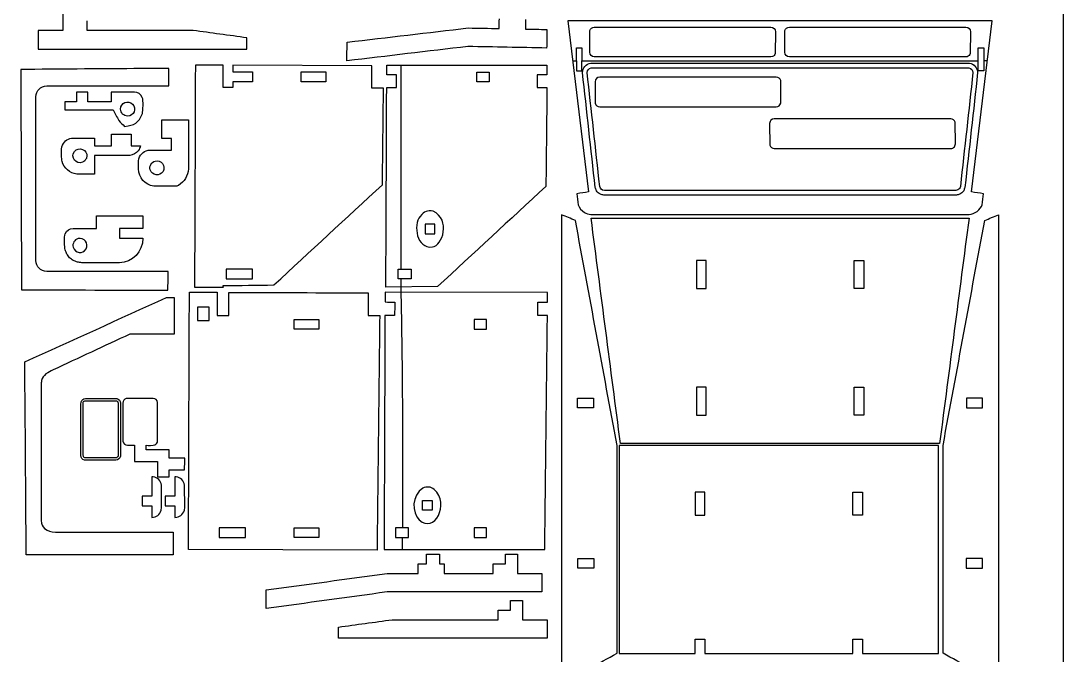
# Model space of a CAD drawing. Extents: x 1449 to 2334, y 110 to 990.
# Drawn here: x 1754.8 to 2029.5, y 674.1 to 841.2 of the extents above; entities that cross this region are included whole.
import ezdxf

# ---------------------------------------------------------------- set-up
doc = ezdxf.new("R2010")
doc.units = 0
doc.layers.get('0').update_dxf_attribs({"linetype": 'CONTINUOUS'})

msp = doc.modelspace()

# ---------------------------------------------------------------- linework, layer by layer
at = {"color": 175}
msp.add_line((2029.477645, 979.85946), (2029.477645, 559.85946), dxfattribs=at)
at = {"color": 3}
for p, q in [((1898.944545, 841.21546), (1904.427245, 796.15416)), ((2005.330345, 796.15416), (2010.812145, 841.21546)), ((1808.135145, 829.56496), (1800.792345, 829.54586)), ((1847.309445, 829.42096), (1810.678045, 829.55376)), ((1851.218745, 829.54176), (1893.452545, 829.56166)), ((1774.195445, 800.81036), (1769.516945, 800.84906)), ((1795.914145, 797.65166), (1789.807945, 797.69036)), ((1893.614845, 769.69436), (1850.780645, 769.70436)), ((1864.593145, 771.20906), (1851.003045, 771.08416)), ((1793.194945, 768.35716), (1795.201145, 768.37746)), ((1771.846545, 741.75376), (1780.117845, 741.71816)), ((1789.634345, 741.74916), (1782.586845, 741.71146)), ((1781.025745, 740.53676), (1781.025745, 726.54826)), ((1781.679145, 740.52996), (1781.683645, 730.45756)), ((1790.851745, 730.61196), (1790.847145, 740.68436)), ((1779.813245, 725.48326), (1771.541845, 725.51886)), ((1791.874545, 712.96036), (1791.852745, 718.90206)), ((1797.974045, 712.96036), (1797.952245, 718.90206)), ((1791.787645, 712.30046), (1791.874545, 712.96036)), ((1797.887145, 712.30046), (1797.974045, 712.96036)), ((1848.673845, 701.74916), (1798.974145, 701.89816)), ((1850.531545, 701.90626), (1892.879245, 701.93256))]:
    msp.add_line(p, q, dxfattribs=at)
at = {"color": 250}
for p, q in [((1904.703145, 832.95496), (1904.744845, 838.65636)), ((1953.654545, 838.33956), (1953.612845, 832.63816)), ((1956.102145, 832.95496), (1956.143845, 838.65636)), ((2005.053445, 838.33956), (2005.011745, 832.63816)), ((1952.899045, 831.82426), (1952.430745, 831.73116)), ((1857.680845, 773.23076), (1854.224745, 773.23076)), ((1853.523845, 705.06796), (1856.979945, 705.06796))]:
    msp.add_line(p, q, dxfattribs=at)
at = {"color": 1}
for p, q in [((2007.098345, 828.03426), (2007.098345, 834.15316)), ((1771.856845, 741.15376), (1780.025245, 741.11856)), ((1780.425745, 740.53676), (1780.425745, 726.59346)), ((1779.802845, 726.08336), (1771.633645, 726.11846))]:
    msp.add_line(p, q, dxfattribs=at)
at = {"color": 2}
for p, q in [((1906.127245, 825.20636), (1906.168845, 819.50496)), ((1955.036945, 819.50496), (1955.036945, 825.52306)), ((1952.122945, 814.20286), (1952.164545, 808.50146)), ((2001.074245, 808.81816), (2001.032545, 814.51956)), ((2000.821445, 808.07316), (2001.074245, 808.81816))]:
    msp.add_line(p, q, dxfattribs=at)
at = {"color": 3}
for points in [[(1765.824545, 843.80866), (1765.824545, 842.10906), (1765.824545, 840.40926), (1765.824545, 838.70956)], [(1772.264145, 838.70956), (1772.264145, 839.55946), (1772.264145, 840.40926), (1772.264145, 841.25916)], [(1880.857545, 839.20916), (1880.873845, 840.05886), (1880.890145, 840.90856), (1880.906445, 841.75826)], [(1887.817445, 841.62556), (1887.801145, 840.77576), (1887.784745, 839.92616), (1887.768445, 839.07646)], [(2010.812145, 841.21546), (1973.522945, 841.21546), (1936.233745, 841.21546), (1898.944545, 841.21546)], [(1765.824545, 838.70956), (1763.677945, 838.70956), (1761.531445, 838.70956), (1759.384945, 838.70956)], [(1759.384945, 838.70956), (1759.384945, 837.07786), (1759.384945, 835.44616), (1759.384945, 833.81446)], [(1800.191645, 838.70956), (1790.882545, 838.70956), (1781.573345, 838.70956), (1772.264145, 838.70956)], [(1814.343445, 836.76256), (1809.626145, 837.41156), (1804.908945, 838.06056), (1800.191645, 838.70956)], [(1840.796245, 835.60616), (1851.438545, 836.85916), (1862.080745, 838.11226), (1872.722945, 839.36526)], [(1872.722945, 839.36526), (1875.434445, 839.31326), (1878.146045, 839.26126), (1880.857545, 839.20916)], [(1887.768445, 839.07646), (1889.664345, 839.04006), (1891.560145, 839.00366), (1893.455945, 838.96726)], [(1893.455945, 838.96726), (1893.424645, 837.33586), (1893.393345, 835.70436), (1893.361945, 834.07296)], [(1814.343445, 833.81446), (1814.343445, 834.79706), (1814.343445, 835.77986), (1814.343445, 836.76256)], [(1840.702245, 830.71196), (1840.733545, 832.34336), (1840.764845, 833.97476), (1840.796245, 835.60616)], [(1759.384945, 833.81446), (1777.704445, 833.81446), (1796.023945, 833.81446), (1814.343445, 833.81446)], [(1872.628945, 834.47116), (1861.986745, 833.21806), (1851.344545, 831.96496), (1840.702245, 830.71196)], [(1893.361945, 834.07296), (1886.450945, 834.20566), (1879.540045, 834.33836), (1872.628945, 834.47116)], [(1800.792345, 829.54586), (1800.720845, 810.06386), (1800.649445, 790.58186), (1800.577945, 771.09996)], [(1808.128545, 823.70096), (1808.130645, 825.65566), (1808.132945, 827.61026), (1808.135145, 829.56496)], [(1810.678045, 829.55376), (1810.678045, 828.95586), (1810.678045, 828.35796), (1810.678045, 827.75996)], [(1851.218745, 826.99226), (1851.218745, 827.84206), (1851.218745, 828.69186), (1851.218745, 829.54176)], [(1893.452545, 829.56166), (1893.452545, 828.70516), (1893.452545, 827.84866), (1893.452545, 826.99216)], [(1784.562445, 828.64876), (1774.642145, 828.57726), (1764.721845, 828.50566), (1754.801445, 828.43416)], [(1754.801445, 828.43416), (1754.854545, 809.08096), (1754.907745, 789.72776), (1754.960745, 770.37456)], [(1793.789445, 828.69996), (1790.713845, 828.68286), (1787.638145, 828.66586), (1784.562445, 828.64876)], [(1793.772545, 824.10956), (1793.778145, 825.63966), (1793.783845, 827.16986), (1793.789445, 828.69996)], [(1810.678045, 827.75996), (1812.392445, 827.75996), (1814.106745, 827.75996), (1815.821145, 827.75996)], [(1815.821145, 827.75996), (1815.821145, 826.91016), (1815.821145, 826.06036), (1815.821145, 825.21046)], [(1847.309445, 823.46596), (1847.309445, 825.45096), (1847.309445, 827.43596), (1847.309445, 829.42096)], [(1853.768245, 826.99226), (1852.918345, 826.99226), (1852.068545, 826.99226), (1851.218745, 826.99226)], [(1853.768245, 823.67776), (1853.768245, 824.78256), (1853.768245, 825.88746), (1853.768245, 826.99226)], [(1893.452545, 826.99216), (1892.602645, 826.99216), (1891.752845, 826.99216), (1890.902945, 826.99216)], [(1890.902945, 826.99216), (1890.902945, 825.89396), (1890.902945, 824.79586), (1890.902945, 823.69766)], [(1904.043345, 827.63146), (1904.046745, 828.24466), (1904.515245, 828.78076), (1905.126445, 828.85526)], [(1907.356145, 797.62286), (1906.251945, 807.62566), (1905.147645, 817.62866), (1904.043345, 827.63146)], [(1905.126445, 828.85526), (1938.294345, 828.85526), (1971.462245, 828.85526), (2004.630145, 828.85526)], [(2005.713345, 827.63146), (2004.609045, 817.62856), (2003.504745, 807.62566), (2002.400545, 797.62276)], [(2004.630145, 828.85526), (2005.241345, 828.78076), (2005.709945, 828.24466), (2005.713345, 827.63146)], [(1758.769445, 821.25396), (1758.843145, 822.89516), (1759.984145, 824.03586), (1761.625245, 824.10966)], [(1761.625245, 824.10966), (1772.340945, 824.10966), (1783.056745, 824.10956), (1793.772545, 824.10956)], [(1815.821145, 825.21046), (1814.106745, 825.21046), (1812.392445, 825.21046), (1810.678045, 825.21046)], [(1810.678045, 825.21046), (1810.678045, 824.70736), (1810.678045, 824.20406), (1810.678045, 823.70096)], [(1772.488342, 822.465819), (1771.468542, 822.465819), (1770.448642, 822.465819), (1769.428842, 822.465819)], [(1769.428842, 822.465819), (1769.428842, 821.615919), (1769.428842, 820.766219), (1769.428842, 819.916319)], [(1772.488342, 819.916319), (1772.488342, 820.766219), (1772.488342, 821.615919), (1772.488342, 822.465819)], [(1784.710642, 822.465819), (1782.676142, 822.465819), (1780.641742, 822.465819), (1778.607242, 822.465819)], [(1778.607242, 822.465819), (1778.607242, 821.615919), (1778.607242, 820.766219), (1778.607242, 819.916319)], [(1786.816242, 821.058919), (1786.444842, 821.956019), (1785.665342, 822.403119), (1784.710642, 822.465819)], [(1810.678045, 823.70096), (1809.828145, 823.70096), (1808.978445, 823.70096), (1808.128545, 823.70096)], [(1850.368945, 823.46596), (1849.349145, 823.46596), (1848.329345, 823.46596), (1847.309445, 823.46596)], [(1850.094945, 798.06416), (1850.186245, 806.53136), (1850.277645, 814.99866), (1850.368945, 823.46596)], [(1851.003045, 771.08416), (1851.071045, 788.61536), (1851.138845, 806.14656), (1851.206845, 823.67776)], [(1851.206845, 823.67776), (1852.060645, 823.67776), (1852.914445, 823.67776), (1853.768245, 823.67776)], [(1890.902945, 823.69766), (1891.752845, 823.69766), (1892.602645, 823.69766), (1893.452545, 823.69766)], [(1893.452545, 823.69766), (1893.359545, 815.00466), (1893.266545, 806.31186), (1893.173445, 797.61886)], [(1758.769345, 778.06846), (1758.769345, 792.46356), (1758.769445, 806.85876), (1758.769445, 821.25396)], [(1769.428842, 819.916319), (1768.409042, 819.916319), (1767.389242, 819.916219), (1766.369442, 819.916219)], [(1766.369442, 819.916219), (1766.369442, 819.193019), (1766.369442, 818.470019), (1766.369442, 817.746819)], [(1778.607242, 819.916319), (1776.567642, 819.916319), (1774.527942, 819.916319), (1772.488342, 819.916319)], [(1786.834442, 816.811419), (1787.005642, 817.450319), (1787.124242, 820.314819), (1786.816242, 821.058919)], [(1766.369442, 817.746819), (1770.618642, 817.746819), (1774.867942, 817.746819), (1779.117142, 817.746819)], [(1779.117142, 817.746819), (1779.615442, 816.812319), (1780.113942, 815.877619), (1780.612242, 814.943019)], [(1782.122242, 813.432919), (1784.767842, 813.708819), (1785.798242, 814.309519), (1786.834442, 816.811419)], [(1780.612242, 814.943019), (1781.115542, 814.439619), (1781.618942, 813.936319), (1782.122242, 813.432919)], [(1791.936845, 815.12916), (1794.282445, 815.12916), (1796.628045, 815.12916), (1798.973645, 815.12916)], [(1791.936845, 810.23396), (1791.936845, 811.86566), (1791.936845, 813.49746), (1791.936845, 815.12916)], [(1798.973645, 815.12916), (1798.973645, 810.81966), (1798.973645, 806.51016), (1798.973645, 802.20066)], [(1765.631245, 808.06566), (1765.944645, 809.23516), (1767.018245, 810.18936), (1768.187145, 810.30706)], [(1768.187145, 810.30706), (1770.189845, 810.31576), (1772.192745, 810.32456), (1774.195445, 810.33326)], [(1774.195445, 810.33326), (1774.195445, 809.66936), (1774.195445, 809.00556), (1774.195445, 808.34166)], [(1778.682645, 808.34166), (1778.682645, 809.36146), (1778.682645, 810.38136), (1778.682645, 811.40116)], [(1778.682645, 811.40116), (1780.416345, 811.40116), (1782.150145, 811.40116), (1783.883745, 811.40116)], [(1783.883745, 811.40116), (1783.883745, 810.38136), (1783.883745, 809.36146), (1783.883745, 808.34166)], [(1765.565745, 804.80036), (1765.518845, 805.52406), (1765.478045, 807.49366), (1765.631245, 808.06566)], [(1774.195445, 808.34166), (1775.691245, 808.34166), (1777.186945, 808.34166), (1778.682645, 808.34166)], [(1783.883745, 808.34166), (1784.699645, 808.34166), (1785.515445, 808.34166), (1786.331345, 808.34166)], [(1786.331345, 808.34166), (1786.182145, 807.87036), (1786.059945, 807.43436), (1785.731845, 807.00386)], [(1794.486445, 810.23396), (1793.636545, 810.23396), (1792.786745, 810.23396), (1791.936845, 810.23396)], [(1794.486445, 807.17456), (1794.486445, 808.19436), (1794.486445, 809.21416), (1794.486445, 810.23396)], [(1783.542445, 805.75826), (1780.426745, 805.75116), (1777.311145, 805.74406), (1774.195445, 805.73696)], [(1774.195445, 805.73696), (1774.195445, 804.09486), (1774.195445, 802.45256), (1774.195445, 800.81036)], [(1785.731845, 807.00386), (1785.232945, 806.34926), (1784.377245, 805.85556), (1783.542445, 805.75826)], [(1785.817945, 802.24086), (1785.800245, 802.78896), (1785.765845, 804.32356), (1785.922145, 804.90696)], [(1785.922145, 804.90696), (1786.283345, 806.25456), (1787.458045, 807.12786), (1788.877445, 807.17456)], [(1788.877445, 807.17456), (1790.747145, 807.17456), (1792.616745, 807.17456), (1794.486445, 807.17456)], [(1765.682345, 804.21136), (1765.643545, 804.40766), (1765.604545, 804.60396), (1765.565745, 804.80036)], [(1769.516945, 800.84906), (1767.698245, 801.08686), (1766.155645, 802.43916), (1765.682345, 804.21136)], [(1789.807945, 797.69036), (1787.529845, 797.98826), (1785.894845, 799.86066), (1785.817945, 802.24086)], [(1798.973645, 802.20066), (1798.875245, 800.45396), (1797.836945, 798.78716), (1796.334045, 797.88046)], [(1796.334045, 797.88046), (1796.194145, 797.80416), (1796.054145, 797.72796), (1795.914145, 797.65166)], [(1821.501345, 771.64016), (1831.032545, 780.44816), (1840.563745, 789.25606), (1850.094945, 798.06416)], [(1893.173445, 797.61886), (1883.646745, 788.81566), (1874.119945, 780.01226), (1864.593145, 771.20906)], [(1908.570945, 796.54766), (1907.893945, 796.62976), (1907.516645, 796.95746), (1907.356145, 797.62286)], [(2001.754145, 796.68766), (2001.564645, 796.64096), (2001.375145, 796.59436), (2001.185745, 796.54766)], [(2002.400545, 797.62276), (2002.299045, 797.20196), (2002.114845, 796.90596), (2001.754145, 796.68766)], [(1904.427245, 796.15416), (1903.386445, 795.99566), (1902.345545, 795.83706), (1901.304845, 795.67856)], [(1901.304845, 795.67856), (1901.423145, 794.70286), (1901.541445, 793.72706), (1901.659745, 792.75136)], [(2001.185745, 796.54766), (1970.314045, 796.54766), (1939.442545, 796.54766), (1908.570945, 796.54766)], [(2008.451945, 795.67856), (2007.411345, 795.83706), (2006.370845, 795.99566), (2005.330345, 796.15416)], [(2008.096845, 792.75136), (2008.215145, 793.72706), (2008.333545, 794.70286), (2008.451945, 795.67856)], [(1901.659745, 792.75136), (1901.848145, 792.05866), (1902.637945, 791.17866), (1903.295545, 790.77276)], [(2004.704645, 790.19236), (2006.145245, 790.24016), (2007.771645, 791.55476), (2008.096845, 792.75136)], [(1774.704945, 786.52906), (1774.704945, 787.63386), (1774.704945, 788.73866), (1774.704945, 789.84346)], [(1774.704945, 789.84346), (1778.784145, 789.84346), (1782.863445, 789.84346), (1786.942745, 789.84346)], [(1786.942745, 789.84346), (1786.942745, 788.73866), (1786.942745, 787.63386), (1786.942745, 786.52906)], [(1900.945445, 788.65166), (1899.727445, 789.14696), (1898.509445, 789.64236), (1897.291445, 790.13766)], [(1897.291445, 790.13766), (1897.292745, 748.95746), (1897.294045, 707.77726), (1897.295445, 666.59706)], [(1911.925745, 729.37016), (1908.265645, 749.13056), (1904.605545, 768.89116), (1900.945445, 788.65166)], [(1903.295545, 790.77276), (1903.787245, 790.46936), (1904.477445, 790.23046), (1905.051945, 790.19246)], [(1905.051945, 790.19246), (1938.269545, 790.19246), (1971.487145, 790.19236), (2004.704645, 790.19236)], [(1912.822545, 729.88406), (1910.242945, 749.66036), (1907.663545, 769.43656), (1905.083945, 789.21286)], [(1905.083945, 789.21286), (1938.278145, 789.21286), (1971.472345, 789.21286), (2004.666545, 789.21286)], [(2004.666545, 789.21286), (2002.087045, 769.43656), (1999.507545, 749.66036), (1996.927945, 729.88406)], [(1997.825045, 729.37016), (2001.485145, 749.13056), (2005.145245, 768.89116), (2008.805345, 788.65166)], [(2008.805345, 788.65166), (2010.023345, 789.14696), (2011.241345, 789.64236), (2012.459345, 790.13766)], [(2012.459345, 790.13766), (2012.458045, 748.95746), (2012.456745, 707.77726), (2012.455345, 666.59706)], [(1766.495945, 785.12216), (1766.867145, 786.01916), (1767.646845, 786.46656), (1768.601545, 786.52906)], [(1768.601545, 786.52906), (1770.636045, 786.52906), (1772.670445, 786.52906), (1774.704945, 786.52906)], [(1786.942745, 786.52906), (1784.903145, 786.52906), (1782.863445, 786.52906), (1780.823845, 786.52906)], [(1780.823845, 786.52906), (1780.823845, 785.67916), (1780.823845, 784.82936), (1780.823845, 783.97946)], [(1766.477745, 780.87456), (1766.306545, 781.51346), (1766.187945, 784.37816), (1766.495945, 785.12216)], [(1786.942745, 783.97946), (1786.942745, 780.35086), (1784.205445, 777.57686), (1780.823845, 777.49616)], [(1780.823845, 783.97946), (1782.863445, 783.97946), (1784.903145, 783.97946), (1786.942745, 783.97946)], [(1766.933145, 779.77526), (1766.781345, 780.14176), (1766.629545, 780.50806), (1766.477745, 780.87456)], [(1761.625145, 775.21276), (1759.983845, 775.28646), (1758.843545, 776.42696), (1758.769345, 778.06846)], [(1767.657445, 778.83116), (1767.416045, 779.14586), (1767.174645, 779.46066), (1766.933145, 779.77526)], [(1768.601545, 778.10686), (1768.286845, 778.34836), (1767.972145, 778.58976), (1767.657445, 778.83116)], [(1769.700845, 777.65146), (1769.334345, 777.80326), (1768.968045, 777.95516), (1768.601545, 778.10686)], [(1770.880545, 777.49616), (1770.487345, 777.54796), (1770.094045, 777.59966), (1769.700845, 777.65146)], [(1780.823845, 777.49616), (1777.509345, 777.49616), (1774.195045, 777.49616), (1770.880545, 777.49616)], [(1793.592745, 775.21266), (1782.936945, 775.21266), (1772.280945, 775.21276), (1761.625145, 775.21276)], [(1793.574445, 770.25406), (1793.580545, 771.90686), (1793.586645, 773.55976), (1793.592745, 775.21266)], [(1754.960745, 770.37456), (1767.831945, 770.33436), (1780.703245, 770.29426), (1793.574445, 770.25406)], [(1798.974145, 701.89816), (1799.057245, 724.50016), (1799.140345, 747.10226), (1799.223345, 769.70436)], [(1799.223345, 769.70436), (1801.670845, 769.70386), (1804.118345, 769.70346), (1806.565845, 769.70296)], [(1800.577945, 771.09996), (1803.106845, 771.08456), (1805.635845, 771.06916), (1808.164745, 771.05386)], [(1806.565845, 769.70296), (1806.558345, 767.66336), (1806.550845, 765.62376), (1806.543345, 763.58406)], [(1808.155345, 771.46166), (1812.603945, 771.52116), (1817.052745, 771.58066), (1821.501345, 771.64016)], [(1808.164745, 771.05386), (1808.161645, 771.18976), (1808.158545, 771.32576), (1808.155345, 771.46166)], [(1809.602845, 763.57286), (1809.602845, 765.61256), (1809.602845, 767.65226), (1809.602845, 769.69196)], [(1809.602845, 769.69196), (1821.837145, 769.64746), (1834.071445, 769.60306), (1846.305745, 769.55866)], [(1846.305745, 769.55866), (1846.305745, 767.56376), (1846.305745, 765.56896), (1846.305745, 763.57406)], [(1850.780645, 769.70436), (1850.777645, 768.85456), (1850.774445, 768.00476), (1850.771345, 767.15486)], [(1893.614845, 767.14486), (1893.614845, 767.99466), (1893.614845, 768.84446), (1893.614845, 769.69436)], [(1755.843245, 751.34306), (1768.293845, 757.01446), (1780.744345, 762.68576), (1793.194945, 768.35716)], [(1795.201145, 768.37746), (1795.195945, 765.14756), (1795.190745, 761.91766), (1795.185545, 758.68786)], [(1850.771345, 767.15486), (1851.621145, 767.15166), (1852.471045, 767.14856), (1853.320845, 767.14546)], [(1853.320845, 767.14546), (1853.316445, 765.95566), (1853.312045, 764.76586), (1853.307745, 763.57606)], [(1891.030445, 763.57546), (1891.030445, 764.76516), (1891.030445, 765.95506), (1891.030445, 767.14486)], [(1891.030445, 767.14486), (1891.891945, 767.14486), (1892.753345, 767.14486), (1893.614845, 767.14486)], [(1806.543345, 763.58406), (1807.563145, 763.58036), (1808.583045, 763.57656), (1809.602845, 763.57286)], [(1846.305745, 763.57406), (1847.325545, 763.57406), (1848.345345, 763.57406), (1849.365145, 763.57406)], [(1849.365145, 763.57406), (1849.134745, 742.96576), (1848.904245, 722.35746), (1848.673845, 701.74916)], [(1850.758145, 763.58546), (1850.682645, 743.02576), (1850.607145, 722.46596), (1850.531545, 701.90626)], [(1853.307745, 763.57606), (1852.457845, 763.57926), (1851.608045, 763.58236), (1850.758145, 763.58546)], [(1893.580045, 763.57546), (1892.730145, 763.57546), (1891.880345, 763.57546), (1891.030445, 763.57546)], [(1892.879245, 701.93256), (1893.112845, 722.48026), (1893.346445, 743.02786), (1893.580045, 763.57546)], [(1783.520945, 758.68786), (1776.773745, 755.54286), (1770.026445, 752.39796), (1763.279145, 749.25296)], [(1795.185545, 758.68786), (1791.297345, 758.68786), (1787.409145, 758.68786), (1783.520945, 758.68786)], [(1756.218545, 700.53616), (1756.093445, 717.47186), (1755.968345, 734.40736), (1755.843245, 751.34306)], [(1763.279145, 749.25296), (1762.066045, 748.67346), (1760.562245, 747.90736), (1760.245545, 746.46246)], [(1760.245545, 746.46246), (1760.223445, 746.25006), (1760.201245, 746.03766), (1760.179145, 745.82526)], [(1760.179145, 745.82526), (1760.179145, 733.72996), (1760.179145, 721.63466), (1760.179145, 709.53936)], [(1770.665145, 740.84576), (1770.809245, 741.38526), (1771.278845, 741.73466), (1771.846545, 741.75376)], [(1780.117845, 741.71816), (1780.657145, 741.57416), (1781.006645, 741.10466), (1781.025745, 740.53676)], [(1782.586845, 741.71146), (1782.047545, 741.56736), (1781.698145, 741.09776), (1781.679145, 740.52996)], [(1790.847145, 740.68436), (1790.767645, 741.29156), (1790.268345, 741.72786), (1789.634345, 741.74916)], [(1770.633945, 726.70026), (1770.632845, 728.20526), (1770.559345, 740.44966), (1770.665145, 740.84576)], [(1781.683645, 730.45756), (1781.763145, 729.85046), (1782.262145, 729.41406), (1782.896445, 729.39286)], [(1782.896445, 729.39286), (1783.508245, 729.39246), (1784.120145, 729.39206), (1784.732045, 729.39176)], [(1784.732045, 729.39176), (1784.731245, 727.96396), (1784.730345, 726.53626), (1784.729545, 725.10846)], [(1787.790845, 728.16616), (1787.791045, 728.57406), (1787.791245, 728.98206), (1787.791545, 729.38996)], [(1793.909745, 728.16256), (1791.870145, 728.16376), (1789.830445, 728.16496), (1787.790845, 728.16616)], [(1787.791545, 729.38996), (1788.338945, 729.38966), (1789.671045, 729.30646), (1790.095645, 729.48176)], [(1790.095645, 729.48176), (1790.559845, 729.67336), (1790.834845, 730.10716), (1790.851745, 730.61196)], [(1793.908445, 726.01526), (1793.908945, 726.73106), (1793.909345, 727.44676), (1793.909745, 728.16256)], [(1911.926045, 674.60456), (1911.925945, 692.85976), (1911.925845, 711.11486), (1911.925745, 729.37016)], [(1912.504645, 729.32256), (1912.504645, 711.06346), (1912.504545, 692.80436), (1912.504545, 674.54536)], [(1996.610045, 729.32256), (1968.574945, 729.32256), (1940.539745, 729.32256), (1912.504645, 729.32256)], [(1996.927945, 729.88406), (1968.892745, 729.88406), (1940.857745, 729.88406), (1912.822545, 729.88406)], [(1996.610045, 674.54556), (1996.610045, 692.80456), (1996.610045, 711.06346), (1996.610045, 729.32256)], [(1997.824745, 674.60456), (1997.824845, 692.85976), (1997.824945, 711.11486), (1997.825045, 729.37016)], [(1771.541845, 725.51886), (1770.983845, 725.66796), (1770.672445, 726.12316), (1770.633945, 726.70026)], [(1781.025745, 726.54826), (1780.946445, 725.94096), (1780.447245, 725.50466), (1779.813245, 725.48326)], [(1797.973745, 726.01286), (1796.618645, 726.01366), (1795.263545, 726.01446), (1793.908445, 726.01526)], [(1797.971945, 722.95336), (1797.972545, 723.97326), (1797.973145, 724.99306), (1797.973745, 726.01286)], [(1784.729545, 725.10846), (1786.769145, 725.10726), (1788.808845, 725.10606), (1790.848545, 725.10486)], [(1790.848545, 725.10486), (1790.847645, 723.77726), (1790.846945, 722.44956), (1790.846145, 721.12186)], [(1793.905645, 721.12006), (1793.905945, 721.73196), (1793.906345, 722.34386), (1793.906645, 722.95576)], [(1793.906645, 722.95576), (1795.261745, 722.95496), (1796.616945, 722.95416), (1797.971945, 722.95336)], [(1789.657745, 721.09706), (1789.546845, 721.10436), (1789.435845, 721.11166), (1789.324945, 721.11886)], [(1789.324945, 721.11886), (1789.324945, 719.41916), (1789.324945, 717.71946), (1789.324945, 716.01976)], [(1791.852745, 718.90206), (1791.703745, 720.03496), (1790.790645, 720.94816), (1789.657745, 721.09706)], [(1790.846145, 721.12186), (1791.865945, 721.12126), (1792.885745, 721.12066), (1793.905645, 721.12006)], [(1795.757245, 721.09706), (1795.646345, 721.10436), (1795.535345, 721.11166), (1795.424445, 721.11886)], [(1795.424445, 721.11886), (1795.424445, 719.41916), (1795.424445, 717.71946), (1795.424445, 716.01976)], [(1797.952245, 718.90206), (1797.803245, 720.03496), (1796.890145, 720.94816), (1795.757245, 721.09706)], [(1789.324945, 716.01976), (1788.475045, 716.01976), (1787.625345, 716.01976), (1786.775445, 716.01976)], [(1786.775445, 716.01976), (1786.775445, 715.16986), (1786.775445, 714.32016), (1786.775445, 713.47026)], [(1795.424445, 716.01976), (1794.574545, 716.01976), (1793.724845, 716.01976), (1792.874945, 716.01976)], [(1792.874945, 716.01976), (1792.874945, 715.16986), (1792.874945, 714.32016), (1792.874945, 713.47026)], [(1786.775445, 713.47026), (1787.625345, 713.47026), (1788.475045, 713.47026), (1789.324945, 713.47026)], [(1789.324945, 713.47026), (1789.324945, 712.45046), (1789.324945, 711.43056), (1789.324945, 710.41076)], [(1789.324945, 710.41076), (1790.593545, 710.49346), (1791.379445, 711.09646), (1791.787645, 712.30046)], [(1792.874945, 713.47026), (1793.724845, 713.47026), (1794.574545, 713.47026), (1795.424445, 713.47026)], [(1795.424445, 713.47026), (1795.424445, 712.45046), (1795.424445, 711.43056), (1795.424445, 710.41076)], [(1795.424445, 710.41076), (1796.693045, 710.49346), (1797.478945, 711.09646), (1797.887145, 712.30046)], [(1760.179145, 709.53936), (1760.203045, 708.51766), (1760.483045, 708.08096), (1761.055645, 707.44956)], [(1761.055645, 707.44956), (1762.006145, 706.75246), (1762.720945, 706.60866), (1763.894345, 706.54426)], [(1763.894345, 706.54426), (1774.254245, 706.54426), (1784.614145, 706.54426), (1794.973945, 706.54426)], [(1794.973945, 706.54426), (1794.966645, 704.55326), (1794.959245, 702.56226), (1794.951945, 700.57126)], [(1794.951945, 700.57126), (1782.040745, 700.55956), (1769.129745, 700.54786), (1756.218545, 700.53616)], [(1861.701045, 698.19366), (1861.701045, 699.04356), (1861.701045, 699.89336), (1861.701045, 700.74326)], [(1861.701045, 700.74326), (1862.853045, 700.74326), (1864.005145, 700.74326), (1865.157245, 700.74326)], [(1865.157245, 700.74326), (1865.157245, 699.89336), (1865.157245, 699.04356), (1865.157245, 698.19366)], [(1882.480045, 698.19366), (1882.480045, 699.04356), (1882.480045, 699.89336), (1882.480045, 700.74326)], [(1882.480045, 700.74326), (1883.553245, 700.74326), (1884.626645, 700.74326), (1885.699845, 700.74326)], [(1885.699845, 700.74326), (1885.699845, 699.04356), (1885.699845, 697.34376), (1885.699845, 695.64416)], [(1859.468745, 695.64416), (1859.468745, 696.49396), (1859.468745, 697.34376), (1859.468745, 698.19366)], [(1859.468745, 698.19366), (1860.212845, 698.19366), (1860.956945, 698.19366), (1861.701045, 698.19366)], [(1865.157245, 698.19366), (1865.565145, 698.19366), (1865.973045, 698.19366), (1866.380945, 698.19366)], [(1866.380945, 698.19366), (1866.380945, 697.34376), (1866.380945, 696.49396), (1866.380945, 695.64416)], [(1879.260245, 695.64416), (1879.260245, 696.49396), (1879.260245, 697.34376), (1879.260245, 698.19366)], [(1879.260245, 698.19366), (1880.333445, 698.19366), (1881.406845, 698.19366), (1882.480045, 698.19366)], [(1819.483945, 691.27256), (1830.100145, 692.72976), (1840.716445, 694.18696), (1851.332745, 695.64416)], [(1851.332745, 695.64416), (1854.044745, 695.64416), (1856.756745, 695.64416), (1859.468745, 695.64416)], [(1866.380945, 695.64416), (1870.674045, 695.64416), (1874.967145, 695.64416), (1879.260245, 695.64416)], [(1885.699845, 695.64416), (1887.846445, 695.64416), (1889.992945, 695.64416), (1892.139445, 695.64416)], [(1892.139445, 695.64416), (1892.139445, 694.01246), (1892.139445, 692.38066), (1892.139445, 690.74896)], [(1819.483945, 686.37756), (1819.483945, 688.00926), (1819.483945, 689.64096), (1819.483945, 691.27256)], [(1851.332745, 690.74896), (1840.716445, 689.29186), (1830.100145, 687.83466), (1819.483945, 686.37756)], [(1892.139445, 690.74896), (1878.537245, 690.74896), (1864.934945, 690.74896), (1851.332745, 690.74896)], [(1883.797845, 685.99006), (1883.797845, 686.83996), (1883.797845, 687.68976), (1883.797845, 688.53956)], [(1883.797845, 688.53956), (1884.871045, 688.53956), (1885.944445, 688.53956), (1887.017645, 688.53956)], [(1887.017645, 688.53956), (1887.017645, 686.83996), (1887.017645, 685.14016), (1887.017645, 683.44046)], [(1880.578045, 683.44046), (1880.578045, 684.29036), (1880.578045, 685.14016), (1880.578045, 685.99006)], [(1880.578045, 685.99006), (1881.651245, 685.99006), (1882.724645, 685.99006), (1883.797845, 685.99006)], [(1838.498745, 681.49346), (1843.216045, 682.14246), (1847.933245, 682.79146), (1852.650545, 683.44046)], [(1838.498745, 678.54536), (1838.498745, 679.52796), (1838.498745, 680.51076), (1838.498745, 681.49346)], [(1852.650545, 683.44046), (1861.959645, 683.44046), (1871.268845, 683.44046), (1880.578045, 683.44046)], [(1887.017645, 683.44046), (1889.164245, 683.44046), (1891.310745, 683.44046), (1893.457245, 683.44046)], [(1893.457245, 683.44046), (1893.457245, 681.80876), (1893.457245, 680.17706), (1893.457245, 678.54536)], [(1893.457245, 678.54536), (1875.137745, 678.54536), (1856.818245, 678.54536), (1838.498745, 678.54536)], [(1932.511045, 674.54536), (1932.511045, 675.80736), (1932.511045, 677.06936), (1932.511045, 678.33146)], [(1932.511045, 678.33146), (1933.360945, 678.33146), (1934.210745, 678.33146), (1935.060645, 678.33146)], [(1935.060645, 678.33146), (1935.060645, 677.06946), (1935.060645, 675.80736), (1935.060645, 674.54546)], [(1974.053845, 674.54556), (1974.053845, 675.80746), (1974.053945, 677.06946), (1974.053945, 678.33146)], [(1974.053945, 678.33146), (1974.903845, 678.33146), (1975.753645, 678.33146), (1976.603445, 678.33146)], [(1976.603445, 678.33146), (1976.603445, 677.06946), (1976.603445, 675.80746), (1976.603445, 674.54556)], [(1897.295445, 666.59706), (1902.172345, 669.26616), (1907.049145, 671.93536), (1911.926045, 674.60456)], [(1912.504545, 674.54536), (1919.173445, 674.54536), (1925.842245, 674.54536), (1932.511045, 674.54536)], [(1935.060645, 674.54546), (1948.058445, 674.54546), (1961.056045, 674.54556), (1974.053845, 674.54556)], [(1976.603445, 674.54556), (1983.272345, 674.54556), (1989.941145, 674.54556), (1996.610045, 674.54556)], [(2012.455345, 666.59706), (2007.578445, 669.26616), (2002.701645, 671.93536), (1997.824745, 674.60456)]]:
    msp.add_open_spline(points, degree=3, dxfattribs=at)
at = {"color": 250}
for points in [[(1904.744845, 838.65636), (1904.870145, 839.19356), (1905.353545, 839.52576), (1905.926945, 839.56346)], [(1905.926945, 839.56346), (1921.428245, 839.56346), (1936.929545, 839.56336), (1952.430745, 839.56336)], [(1952.430745, 839.56336), (1953.157945, 839.51556), (1953.606845, 839.06686), (1953.654545, 838.33956)], [(1956.143845, 838.65636), (1956.269245, 839.19366), (1956.752445, 839.52576), (1957.325845, 839.56336)], [(1957.325845, 839.56336), (1972.827145, 839.56336), (1988.328445, 839.56336), (2003.829745, 839.56336)], [(2003.829745, 839.56336), (2004.557045, 839.51556), (2005.005745, 839.06686), (2005.053445, 838.33956)], [(1905.926945, 831.73116), (1905.199745, 831.77886), (1904.750845, 832.22766), (1904.703145, 832.95496)], [(1953.612845, 832.63816), (1953.523245, 832.25406), (1953.239445, 831.99186), (1952.899045, 831.82426)], [(1957.325845, 831.73116), (1956.598545, 831.77886), (1956.149845, 832.22766), (1956.102145, 832.95496)], [(2005.011745, 832.63816), (2004.919545, 832.24346), (2004.541245, 831.86506), (2004.146445, 831.77286)], [(1952.430745, 831.73116), (1936.929545, 831.73116), (1921.428245, 831.73116), (1905.926945, 831.73116)], [(2003.829745, 831.73116), (1988.328445, 831.73116), (1972.827145, 831.73116), (1957.325845, 831.73116)], [(2004.146445, 831.77286), (2004.040845, 831.75896), (2003.935245, 831.74506), (2003.829745, 831.73116)], [(1828.700445, 827.75986), (1830.847045, 827.75986), (1832.993545, 827.75986), (1835.140045, 827.75986)], [(1828.700445, 825.21036), (1828.700445, 826.06026), (1828.700445, 826.91006), (1828.700445, 827.75986)], [(1835.140045, 827.75986), (1835.140045, 826.91006), (1835.140045, 826.06026), (1835.140045, 825.21036)], [(1875.003845, 827.73666), (1876.077145, 827.73666), (1877.150445, 827.73666), (1878.223645, 827.73666)], [(1875.003845, 825.18716), (1875.003845, 826.03706), (1875.003845, 826.88686), (1875.003845, 827.73666)], [(1878.223645, 827.73666), (1878.223645, 826.88686), (1878.223645, 826.03706), (1878.223645, 825.18716)], [(1835.140045, 825.21036), (1832.993545, 825.21036), (1830.847045, 825.21036), (1828.700445, 825.21036)], [(1878.223645, 825.18716), (1877.150445, 825.18716), (1876.077145, 825.18716), (1875.003845, 825.18716)], [(1781.085342, 817.991119), (1781.085442, 819.619719), (1783.102442, 820.455019), (1784.253942, 819.303519)], [(1784.253942, 819.303519), (1785.405442, 818.152019), (1784.570142, 816.135019), (1782.941542, 816.134919)], [(1781.629042, 816.678619), (1781.329542, 817.068919), (1781.085342, 817.422319), (1781.085342, 817.991119)], [(1782.941542, 816.134919), (1782.372742, 816.134919), (1782.019342, 816.379119), (1781.629042, 816.678619)], [(1768.914745, 806.78316), (1770.041645, 808.25116), (1772.432345, 807.26026), (1772.191045, 805.42616)], [(1771.073645, 803.96976), (1769.364345, 803.26166), (1767.788345, 805.31566), (1768.914745, 806.78316)], [(1772.067045, 804.96336), (1771.823745, 804.54186), (1771.593545, 804.18516), (1771.073645, 803.96976)], [(1772.191045, 805.42616), (1772.149745, 805.27186), (1772.108345, 805.11766), (1772.067045, 804.96336)], [(1788.869245, 802.01546), (1788.722045, 802.56496), (1788.866245, 802.96906), (1789.054645, 803.42386)], [(1789.054645, 803.42386), (1789.354245, 803.81426), (1789.632145, 804.14136), (1790.181645, 804.28866)], [(1790.181645, 804.28866), (1791.754845, 804.71016), (1793.083845, 802.97816), (1792.269545, 801.56776)], [(1792.269545, 801.56776), (1791.455145, 800.15736), (1789.290645, 800.44226), (1788.869245, 802.01546)], [(1861.367945, 787.70096), (1861.367945, 786.85106), (1861.367945, 786.00136), (1861.367945, 785.15146)], [(1863.917445, 787.70096), (1863.067545, 787.70096), (1862.217745, 787.70096), (1861.367945, 787.70096)], [(1863.917445, 785.15146), (1863.917445, 786.00136), (1863.917445, 786.85106), (1863.917445, 787.70096)], [(1768.763245, 782.98236), (1768.574845, 782.52756), (1768.430645, 782.12346), (1768.577845, 781.57396)], [(1769.890245, 783.84716), (1769.340745, 783.69986), (1769.062845, 783.37276), (1768.763245, 782.98236)], [(1771.978145, 781.12626), (1772.792445, 782.53666), (1771.463445, 784.26866), (1769.890245, 783.84716)], [(1861.367945, 785.15146), (1862.217745, 785.15146), (1863.067545, 785.15146), (1863.917445, 785.15146)], [(1768.577845, 781.57396), (1768.999245, 780.00076), (1771.163745, 779.71586), (1771.978145, 781.12626)], [(1935.378645, 778.08866), (1934.528745, 778.08866), (1933.678945, 778.08866), (1932.829045, 778.08866)], [(1932.829045, 778.08866), (1932.829045, 775.61666), (1932.829045, 773.14456), (1932.829045, 770.67256)], [(1935.378645, 770.67256), (1935.378645, 773.14456), (1935.378645, 775.61666), (1935.378645, 778.08866)], [(1974.371845, 770.67256), (1974.371845, 773.14456), (1974.371845, 775.61666), (1974.371845, 778.08866)], [(1974.371845, 778.08866), (1975.221645, 778.08866), (1976.071545, 778.08866), (1976.921445, 778.08866)], [(1976.921445, 778.08866), (1976.921445, 775.61666), (1976.921445, 773.14456), (1976.921445, 770.67256)], [(1815.821045, 775.80356), (1813.516945, 775.80356), (1811.212945, 775.80356), (1808.908845, 775.80356)], [(1808.908845, 775.80356), (1808.908845, 774.95366), (1808.908845, 774.10386), (1808.908845, 773.25396)], [(1815.821045, 773.25396), (1815.821045, 774.10386), (1815.821045, 774.95366), (1815.821045, 775.80356)], [(1854.224745, 773.23076), (1854.224745, 774.08066), (1854.224745, 774.93046), (1854.224745, 775.78036)], [(1854.224745, 775.78036), (1854.455545, 775.78036), (1854.686245, 775.78036), (1854.917045, 775.78036)], [(1854.917045, 775.78036), (1855.838345, 775.78036), (1856.759545, 775.78036), (1857.680845, 775.78036)], [(1857.680845, 775.78036), (1857.680845, 774.93046), (1857.680845, 774.08066), (1857.680845, 773.23076)], [(1808.908845, 773.25396), (1811.212945, 773.25396), (1813.516945, 773.25396), (1815.821045, 773.25396)], [(1932.829045, 770.67256), (1933.678945, 770.67256), (1934.528745, 770.67256), (1935.378645, 770.67256)], [(1976.921445, 770.67256), (1976.071545, 770.67256), (1975.221645, 770.67256), (1974.371845, 770.67256)], [(1804.424345, 765.75646), (1803.404545, 765.75646), (1802.384745, 765.75646), (1801.364945, 765.75646)], [(1801.364945, 765.75646), (1801.364945, 764.59056), (1801.364945, 763.42476), (1801.364945, 762.25896)], [(1804.424345, 762.25896), (1804.424345, 763.42476), (1804.424345, 764.59056), (1804.424345, 765.75646)], [(1801.364945, 762.25896), (1802.384745, 762.25896), (1803.404545, 762.25896), (1804.424345, 762.25896)], [(1826.868145, 760.01476), (1826.868145, 760.86456), (1826.868145, 761.71436), (1826.868145, 762.56426)], [(1826.868145, 762.56426), (1829.014745, 762.56426), (1831.161245, 762.56426), (1833.307745, 762.56426)], [(1833.307745, 762.56426), (1833.307745, 761.71436), (1833.307745, 760.86456), (1833.307745, 760.01476)], [(1877.522545, 762.56566), (1876.449345, 762.56566), (1875.376045, 762.56566), (1874.302745, 762.56566)], [(1874.302745, 762.56566), (1874.302745, 761.71576), (1874.302745, 760.86596), (1874.302745, 760.01616)], [(1877.522545, 760.01616), (1877.522545, 760.86596), (1877.522545, 761.71576), (1877.522545, 762.56566)], [(1833.307745, 760.01476), (1831.161245, 760.01476), (1829.014745, 760.01476), (1826.868145, 760.01476)], [(1874.302745, 760.01616), (1875.376045, 760.01616), (1876.449345, 760.01616), (1877.522545, 760.01616)], [(1935.378645, 744.71616), (1934.528745, 744.71616), (1933.678945, 744.71616), (1932.829045, 744.71616)], [(1932.829045, 744.71616), (1932.829045, 742.24426), (1932.829045, 739.77216), (1932.829045, 737.30016)], [(1935.378645, 737.30016), (1935.378645, 739.77216), (1935.378645, 742.24426), (1935.378645, 744.71616)], [(1974.371845, 744.71616), (1975.221645, 744.71616), (1976.071545, 744.71616), (1976.921445, 744.71616)], [(1974.371845, 737.30016), (1974.371845, 739.77216), (1974.371845, 742.24426), (1974.371845, 744.71616)], [(1976.921445, 744.71616), (1976.921445, 742.24426), (1976.921445, 739.77216), (1976.921445, 737.30016)], [(1901.533045, 741.81456), (1902.935245, 741.81456), (1904.337445, 741.81466), (1905.739645, 741.81466)], [(1901.533045, 739.26496), (1901.533045, 740.11486), (1901.533045, 740.96466), (1901.533045, 741.81456)], [(1905.739645, 741.81466), (1905.739645, 740.96486), (1905.739645, 740.11496), (1905.739645, 739.26516)], [(2008.217745, 741.81456), (2006.815545, 741.81456), (2005.413345, 741.81466), (2004.011145, 741.81466)], [(2004.011145, 741.81466), (2004.011145, 740.96486), (2004.011145, 740.11496), (2004.011145, 739.26516)], [(2008.217745, 739.26496), (2008.217745, 740.11486), (2008.217745, 740.96466), (2008.217745, 741.81456)], [(1905.739645, 739.26516), (1904.337445, 739.26506), (1902.935245, 739.26506), (1901.533045, 739.26496)], [(2004.011145, 739.26516), (2005.413345, 739.26506), (2006.815545, 739.26506), (2008.217745, 739.26496)], [(1932.829045, 737.30016), (1933.678945, 737.30016), (1934.528745, 737.30016), (1935.378645, 737.30016)], [(1976.921445, 737.30016), (1976.071545, 737.30016), (1975.221645, 737.30016), (1974.371845, 737.30016)], [(1935.060645, 717.08466), (1934.210745, 717.08466), (1933.360945, 717.08466), (1932.511045, 717.08466)], [(1932.511045, 717.08466), (1932.511045, 715.04506), (1932.511045, 713.00536), (1932.511045, 710.96566)], [(1935.060645, 710.96566), (1935.060645, 713.00536), (1935.060645, 715.04506), (1935.060645, 717.08466)], [(1974.053945, 710.96566), (1974.053945, 713.00536), (1974.053945, 715.04506), (1974.053945, 717.08466)], [(1974.053945, 717.08466), (1974.903845, 717.08466), (1975.753645, 717.08466), (1976.603445, 717.08466)], [(1976.603445, 717.08466), (1976.603445, 715.04506), (1976.603445, 713.00536), (1976.603445, 710.96566)], [(1860.667045, 712.33686), (1860.667045, 713.18676), (1860.667045, 714.03656), (1860.667045, 714.88646)], [(1860.667045, 714.88646), (1861.516845, 714.88646), (1862.366645, 714.88646), (1863.216545, 714.88646)], [(1863.216545, 714.88646), (1863.216545, 714.03656), (1863.216545, 713.18676), (1863.216545, 712.33686)], [(1863.216545, 712.33686), (1862.366645, 712.33686), (1861.516845, 712.33686), (1860.667045, 712.33686)], [(1932.511045, 710.96566), (1933.360945, 710.96566), (1934.210745, 710.96566), (1935.060645, 710.96566)], [(1976.603445, 710.96566), (1975.753645, 710.96566), (1974.903845, 710.96566), (1974.053945, 710.96566)], [(1813.988845, 707.61616), (1811.684845, 707.61616), (1809.380745, 707.61616), (1807.076645, 707.61616)], [(1807.076645, 707.61616), (1807.076645, 706.76626), (1807.076645, 705.91646), (1807.076645, 705.06656)], [(1813.988845, 705.06656), (1813.988845, 705.91646), (1813.988845, 706.76626), (1813.988845, 707.61616)], [(1826.868145, 707.61616), (1829.014745, 707.61616), (1831.161245, 707.61616), (1833.307745, 707.61616)], [(1826.868145, 705.06656), (1826.868145, 705.91646), (1826.868145, 706.76626), (1826.868145, 707.61616)], [(1833.307745, 707.61616), (1833.307745, 706.76626), (1833.307745, 705.91646), (1833.307745, 705.06656)], [(1855.409845, 707.61756), (1854.781145, 707.61756), (1854.152545, 707.61756), (1853.523845, 707.61756)], [(1853.523845, 707.61756), (1853.523845, 706.76766), (1853.523845, 705.91786), (1853.523845, 705.06796)], [(1856.979945, 707.61756), (1856.456545, 707.61756), (1855.933145, 707.61756), (1855.409845, 707.61756)], [(1856.979945, 705.06796), (1856.979945, 705.91786), (1856.979945, 706.76766), (1856.979945, 707.61756)], [(1877.522545, 707.61756), (1876.449345, 707.61756), (1875.376045, 707.61756), (1874.302745, 707.61756)], [(1874.302745, 707.61756), (1874.302745, 706.76766), (1874.302745, 705.91786), (1874.302745, 705.06796)], [(1877.522545, 705.06796), (1877.522545, 705.91786), (1877.522545, 706.76766), (1877.522545, 707.61756)], [(1807.076645, 705.06656), (1809.380745, 705.06656), (1811.684845, 705.06656), (1813.988845, 705.06656)], [(1833.307745, 705.06656), (1831.161245, 705.06656), (1829.014745, 705.06656), (1826.868145, 705.06656)], [(1874.302745, 705.06796), (1875.376045, 705.06796), (1876.449345, 705.06796), (1877.522545, 705.06796)], [(1901.566745, 699.58426), (1902.991745, 699.58436), (1904.416745, 699.58436), (1905.841645, 699.58436)], [(1901.566745, 697.03466), (1901.566745, 697.88456), (1901.566745, 698.73436), (1901.566745, 699.58426)], [(1905.841645, 699.58436), (1905.841645, 698.73456), (1905.841645, 697.88476), (1905.841645, 697.03486)], [(2008.184045, 699.58426), (2006.759045, 699.58436), (2005.334045, 699.58436), (2003.909145, 699.58436)], [(2003.909145, 699.58436), (2003.909145, 698.73456), (2003.909145, 697.88476), (2003.909145, 697.03486)], [(2008.184045, 697.03466), (2008.184045, 697.88456), (2008.184045, 698.73436), (2008.184045, 699.58426)], [(1905.841645, 697.03486), (1904.416745, 697.03476), (1902.991745, 697.03476), (1901.566745, 697.03466)], [(2003.909145, 697.03486), (2005.334045, 697.03476), (2006.759045, 697.03476), (2008.184045, 697.03466)]]:
    msp.add_open_spline(points, degree=3, dxfattribs=at)
at = {"color": 1}
for points in [[(1901.189745, 830.72156), (1901.189745, 831.86546), (1901.189745, 833.00936), (1901.189745, 834.15316)], [(1901.189745, 834.15316), (1901.679245, 834.15316), (1902.168745, 834.15316), (1902.658245, 834.15316)], [(1902.658245, 834.15316), (1902.658245, 833.00936), (1902.658245, 831.86546), (1902.658245, 830.72156)], [(2007.098345, 834.15316), (2007.587845, 834.15316), (2008.077445, 834.15316), (2008.566845, 834.15316)], [(2008.566845, 834.15316), (2008.566845, 833.00926), (2008.566845, 831.86546), (2008.566845, 830.72146)], [(1854.917145, 829.56026), (1854.917145, 811.63366), (1854.917045, 793.70696), (1854.917045, 775.78036)], [(1900.221145, 830.72156), (1900.544045, 830.72156), (1900.866845, 830.72156), (1901.189745, 830.72156)], [(1901.189745, 830.72156), (1901.189745, 829.82576), (1901.189745, 828.93006), (1901.189745, 828.03426)], [(1902.658245, 828.03426), (1902.658245, 828.93006), (1902.658245, 829.82576), (1902.658245, 830.72156)], [(1902.658245, 830.72156), (1937.471545, 830.72156), (1972.285045, 830.72146), (2007.098345, 830.72146)], [(1902.810445, 827.63086), (1902.816945, 828.83136), (1903.782745, 829.93336), (1904.977445, 830.07906)], [(1904.977445, 830.07906), (1938.244745, 830.07906), (1971.511945, 830.07906), (2004.779345, 830.07906)], [(2004.779345, 830.07906), (2005.973745, 829.93336), (2006.939845, 828.83106), (2006.946145, 827.63086)], [(2009.535445, 830.72146), (2009.212545, 830.72146), (2008.889745, 830.72146), (2008.566845, 830.72146)], [(2008.566845, 830.72146), (2008.566845, 829.82576), (2008.566845, 828.92996), (2008.566845, 828.03426)], [(1901.189745, 828.03426), (1901.679245, 828.03426), (1902.168745, 828.03426), (1902.658245, 828.03426)], [(1906.159445, 797.32676), (1905.043145, 807.42816), (1903.926845, 817.52946), (1902.810445, 827.63086)], [(2006.946145, 827.63086), (2005.829745, 817.52946), (2004.713445, 807.42806), (2003.597145, 797.32666)], [(2008.566845, 828.03426), (2008.077445, 828.03426), (2007.587845, 828.03426), (2007.098345, 828.03426)], [(1906.486445, 796.46676), (1906.377445, 796.75346), (1906.268445, 797.04016), (1906.159445, 797.32676)], [(2003.597145, 797.32666), (2003.488245, 797.04006), (2003.379145, 796.75346), (2003.270245, 796.46676)], [(1907.529145, 795.54386), (1907.096845, 795.72286), (1906.763545, 796.14806), (1906.486445, 796.46676)], [(1908.422345, 795.32386), (1908.124645, 795.39716), (1907.826845, 795.47056), (1907.529145, 795.54386)], [(2001.334245, 795.32386), (1970.363645, 795.32386), (1939.393045, 795.32386), (1908.422345, 795.32386)], [(2002.227545, 795.54386), (2001.929845, 795.47056), (2001.631945, 795.39716), (2001.334245, 795.32386)], [(2003.270245, 796.46676), (2003.102645, 796.18686), (2002.525745, 795.67626), (2002.227545, 795.54386)], [(1863.452045, 791.09636), (1861.941545, 791.33576), (1861.156445, 791.06846), (1860.040145, 789.71506)], [(1863.249045, 781.66676), (1865.922745, 782.00486), (1868.172345, 788.77586), (1863.452045, 791.09636)], [(1860.040145, 789.71506), (1858.130845, 787.40026), (1859.057945, 781.13676), (1863.249045, 781.66676)], [(1854.917045, 773.23076), (1854.917045, 772.52726), (1854.917045, 771.82366), (1854.917045, 771.12006)], [(1854.917045, 771.12006), (1855.409845, 749.01736), (1855.409845, 728.31746), (1855.409845, 707.61756)], [(1771.213645, 738.36256), (1771.216545, 738.90656), (1771.220045, 739.45096), (1771.229745, 739.99486)], [(1771.229745, 739.99486), (1771.233645, 740.21466), (1771.227545, 740.49686), (1771.252445, 740.71736)], [(1771.252445, 740.71736), (1771.336945, 740.98876), (1771.575845, 741.14096), (1771.856845, 741.15376)], [(1780.025245, 741.11856), (1780.277245, 741.02376), (1780.416845, 740.79066), (1780.425745, 740.53676)], [(1771.210345, 733.70346), (1771.207245, 735.25636), (1771.205445, 736.80956), (1771.213645, 738.36256)], [(1771.233945, 726.72236), (1771.232145, 729.04916), (1771.214945, 731.37646), (1771.210345, 733.70346)], [(1771.633645, 726.11846), (1771.371645, 726.21516), (1771.256645, 726.44266), (1771.233945, 726.72236)], [(1780.425745, 726.59346), (1780.370245, 726.28586), (1780.111845, 726.09746), (1779.802845, 726.08336)], [(1860.711545, 718.13356), (1857.700345, 716.23536), (1857.847645, 711.64786), (1859.802845, 709.74426)], [(1859.802845, 709.74426), (1863.705445, 705.94476), (1868.001745, 713.98746), (1863.710545, 717.77886)], [(1863.710545, 717.77886), (1862.787545, 718.59436), (1861.753845, 718.46756), (1860.711545, 718.13356)], [(1855.409845, 701.90926), (1855.409845, 702.96216), (1855.409845, 704.01506), (1855.409845, 705.06796)]]:
    msp.add_open_spline(points, degree=3, dxfattribs=at)
at = {"color": 2}
for points in [[(1907.351045, 826.43006), (1906.623845, 826.38236), (1906.174945, 825.93366), (1906.127245, 825.20636)], [(1953.854745, 826.43006), (1938.353545, 826.43006), (1922.852245, 826.43006), (1907.351045, 826.43006)], [(1955.036945, 825.52306), (1954.911445, 826.06036), (1954.428345, 826.39246), (1953.854745, 826.43006)], [(1906.168845, 819.50496), (1906.294245, 818.96776), (1906.777545, 818.63546), (1907.351045, 818.59786)], [(1907.351045, 818.59786), (1922.852245, 818.59786), (1938.353545, 818.59786), (1953.854745, 818.59786)], [(1953.854745, 818.59786), (1954.466445, 818.63796), (1954.841545, 818.92996), (1955.036945, 819.50496)], [(1953.346645, 815.42656), (1952.619345, 815.37886), (1952.170645, 814.93016), (1952.122945, 814.20286)], [(1999.850445, 815.42656), (1984.349145, 815.42656), (1968.847945, 815.42656), (1953.346645, 815.42656)], [(2001.032545, 814.51956), (2000.907045, 815.05696), (2000.423945, 815.38896), (1999.850445, 815.42656)], [(1952.164545, 808.50146), (1952.290045, 807.96416), (1952.773245, 807.63196), (1953.346645, 807.59436)], [(1953.346645, 807.59436), (1968.847945, 807.59436), (1984.349145, 807.59436), (1999.850445, 807.59436)], [(1999.850445, 807.59436), (2000.294845, 807.62356), (2000.536645, 807.74816), (2000.821445, 808.07316)]]:
    msp.add_open_spline(points, degree=3, dxfattribs=at)

doc.saveas('drawing.dxf')
